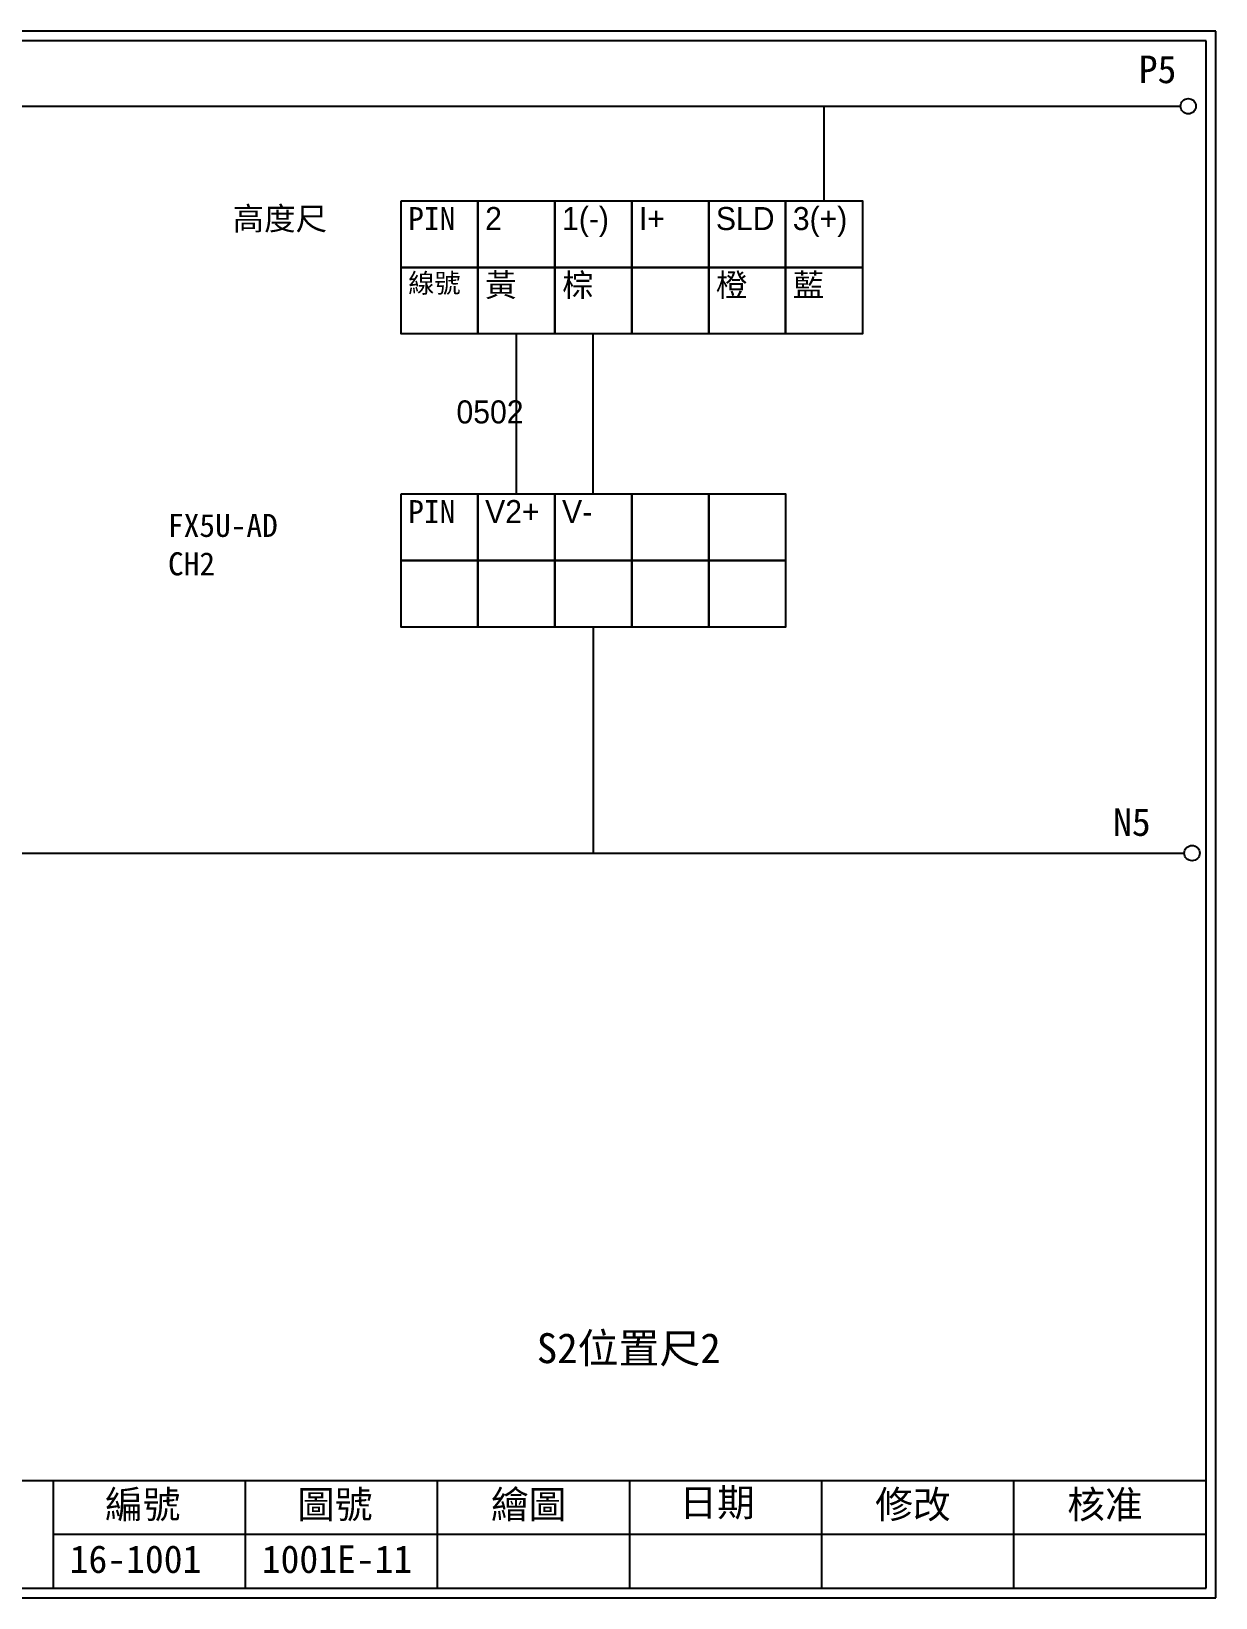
# Model space of a CAD drawing. Extents: x 627 to 914, y 3 to 207.
# Drawn here: x 760.1 to 914.2, y 3 to 207 of the extents above; entities that cross this region are included whole.
import ezdxf

# ---------------------------------------------------------------- set-up
doc = ezdxf.new("R2010")
doc.units = 0
doc.layers.get('0').update_dxf_attribs({"linetype": 'CONTINUOUS'})
doc.layers.add('圖框層', color=7, linetype='CONTINUOUS')
doc.layers.add('標尺寸層', color=3, linetype='CONTINUOUS')
doc.styles.add('CNS', font='romanc.shx', dxfattribs={"bigfont": 'chineset.shx'})
doc.styles.add('STSL', font='kaiu.ttf')

msp = doc.modelspace()

# ---------------------------------------------------------------- linework, layer by layer
at = {"color": 0}
for points in [[(808.19, 184.9), (818.2, 184.9), (818.2, 176.23), (808.19, 176.23)], [(818.2, 184.9), (828.21, 184.9), (828.21, 176.23), (818.2, 176.23)], [(828.21, 184.9), (838.22, 184.9), (838.22, 176.23), (828.21, 176.23)], [(838.22, 184.9), (848.23, 184.9), (848.23, 176.23), (838.22, 176.23)], [(848.23, 184.9), (858.24, 184.9), (858.24, 176.23), (848.23, 176.23)], [(858.24, 184.9), (868.25, 184.9), (868.25, 176.23), (858.24, 176.23)], [(808.19, 176.23), (818.2, 176.23), (818.2, 167.57), (808.19, 167.57)], [(818.2, 176.23), (828.21, 176.23), (828.21, 167.57), (818.2, 167.57)], [(828.21, 176.23), (838.22, 176.23), (838.22, 167.57), (828.21, 167.57)], [(838.22, 176.23), (848.23, 176.23), (848.23, 167.57), (838.22, 167.57)], [(848.23, 176.23), (858.24, 176.23), (858.24, 167.57), (848.23, 167.57)], [(858.24, 176.23), (868.25, 176.23), (868.25, 167.57), (858.24, 167.57)], [(808.19, 146.73), (818.2, 146.73), (818.2, 138.07), (808.19, 138.07)], [(818.2, 146.73), (828.21, 146.73), (828.21, 138.07), (818.2, 138.07)], [(828.21, 146.73), (838.22, 146.73), (838.22, 138.07), (828.21, 138.07)], [(838.22, 146.73), (848.23, 146.73), (848.23, 138.07), (838.22, 138.07)], [(848.23, 146.73), (858.24, 146.73), (858.24, 138.07), (848.23, 138.07)], [(808.19, 138.07), (818.2, 138.07), (818.2, 129.4), (808.19, 129.4)], [(818.2, 138.07), (828.21, 138.07), (828.21, 129.4), (818.2, 129.4)], [(828.21, 138.07), (838.22, 138.07), (838.22, 129.4), (828.21, 129.4)], [(838.22, 138.07), (848.23, 138.07), (848.23, 129.4), (838.22, 129.4)], [(848.23, 138.07), (858.24, 138.07), (858.24, 129.4), (848.23, 129.4)]]:
    msp.add_lwpolyline(points, close=True, dxfattribs=at)
for centre in [(910.63, 197.22), (911.12, 99.96)]:
    msp.add_circle(centre, 1, dxfattribs=at)
at = {"layer": '圖框層', "color": 0}
for p, q in [((914.2, 206.97), (627.2, 206.97)), ((914.2, 3), (914.2, 206.97)), ((912.95, 205.72), (628.45, 205.72)), ((912.95, 4.25), (912.95, 205.72)), ((628.45, 18.25), (912.95, 18.25)), ((762.95, 4.25), (762.95, 18.25)), ((787.95, 4.25), (787.95, 18.25)), ((812.95, 4.25), (812.95, 18.25)), ((837.95, 4.25), (837.95, 18.25)), ((862.95, 4.25), (862.95, 18.25)), ((887.95, 4.25), (887.95, 18.25)), ((762.95, 11.25), (912.95, 11.25)), ((628.45, 4.25), (912.95, 4.25)), ((627.2, 3), (914.2, 3))]:
    msp.add_line(p, q, dxfattribs=at)
at = {"layer": '標尺寸層', "color": 0}
for p, q in [((632.04, 197.22), (909.63, 197.22)), ((863.24, 184.9), (863.24, 197.22)), ((823.2, 146.73), (823.2, 167.57)), ((833.21, 146.73), (833.21, 167.57)), ((833.21, 129.4), (833.21, 99.96)), ((632.25, 99.96), (910.12, 99.96))]:
    msp.add_line(p, q, dxfattribs=at)

# ---------------------------------------------------------------- texts
at = {"color": 0, "attachment_point": 1}
for s, insert, char_height, width in [('{\\fPMingLiU|b0|i0|c136|p18;高度尺}', (786.28, 184.09), 3, 15.2361), ('PIN', (809.12, 184.09), 3, 8.2913), ('{\\fPMingLiU|b0|i0|c136|p18;2}', (819.13, 184.09), 3, 8.2913), ('{\\fPMingLiU|b0|i0|c136|p18;1(-)}', (829.14, 184.09), 3, 8.2913), ('{\\fPMingLiU|b0|i0|c136|p18;I+}', (839.15, 184.09), 3, 8.2913), ('{\\fPMingLiU|b0|i0|c136|p18;SLD}', (849.16, 184.09), 3, 8.2913), ('{\\fPMingLiU|b0|i0|c136|p18;3(+)}', (859.17, 184.09), 3, 8.2913), ('{\\fPMingLiU|b0|i0|c136|p18;線號}', (809.12, 175.43), 2.5, 8.2913), ('{\\fPMingLiU|b0|i0|c136|p18;黃}', (819.13, 175.43), 3, 8.2913), ('{\\fPMingLiU|b0|i0|c136|p18;棕}', (829.14, 175.43), 3, 8.2913), ('{\\fPMingLiU|b0|i0|c136|p18;橙}', (849.16, 175.43), 3, 8.2913), ('{\\fPMingLiU|b0|i0|c136|p18;藍}', (859.17, 175.43), 3, 8.2913), ('{\\fPMingLiU|b0|i0|c136|p18;0502}', (815.4, 158.91), 3, 8.2913), ('PIN', (809.12, 145.93), 3, 8.2913), ('{\\fPMingLiU|b0|i0|c136|p18;V2+}', (819.13, 145.93), 3, 8.2913), ('{\\fPMingLiU|b0|i0|c136|p18;V-}', (829.14, 145.93), 3, 8.2913), ('FX5U-AD\\PCH2', (777.86, 144.13), 3, 24.5871)]:
    msp.add_mtext(s, dxfattribs=dict(at, insert=insert, char_height=char_height, width=width))
at = {"layer": '圖框層', "color": 0, "style": 'STSL'}
for s, p in [('P5', (904.19, 200.22)), ('N5', (900.84, 102.2)), ('編號', (769.66, 13.34)), ('圖號', (794.66, 13.34)), ('繪圖', (819.89, 13.34)), ('日期', (844.41, 13.59)), ('修改', (869.89, 13.34)), ('核准', (894.89, 13.34)), ('16-1001', (765.06, 6.22)), ('1001E-11', (790.06, 6.22))]:
    msp.add_text(s, height=3.6, dxfattribs=at).set_placement(p)
at = {"layer": '標尺寸層', "color": 0, "insert": (837.82, 35.27), "char_height": 3.9, "width": 37.7353, "attachment_point": 5, "style": 'CNS'}
msp.add_mtext('{\\fDFKai-SB|b0|i0|c136|p65;S2位置尺2}', dxfattribs=at)

doc.saveas('drawing.dxf')
